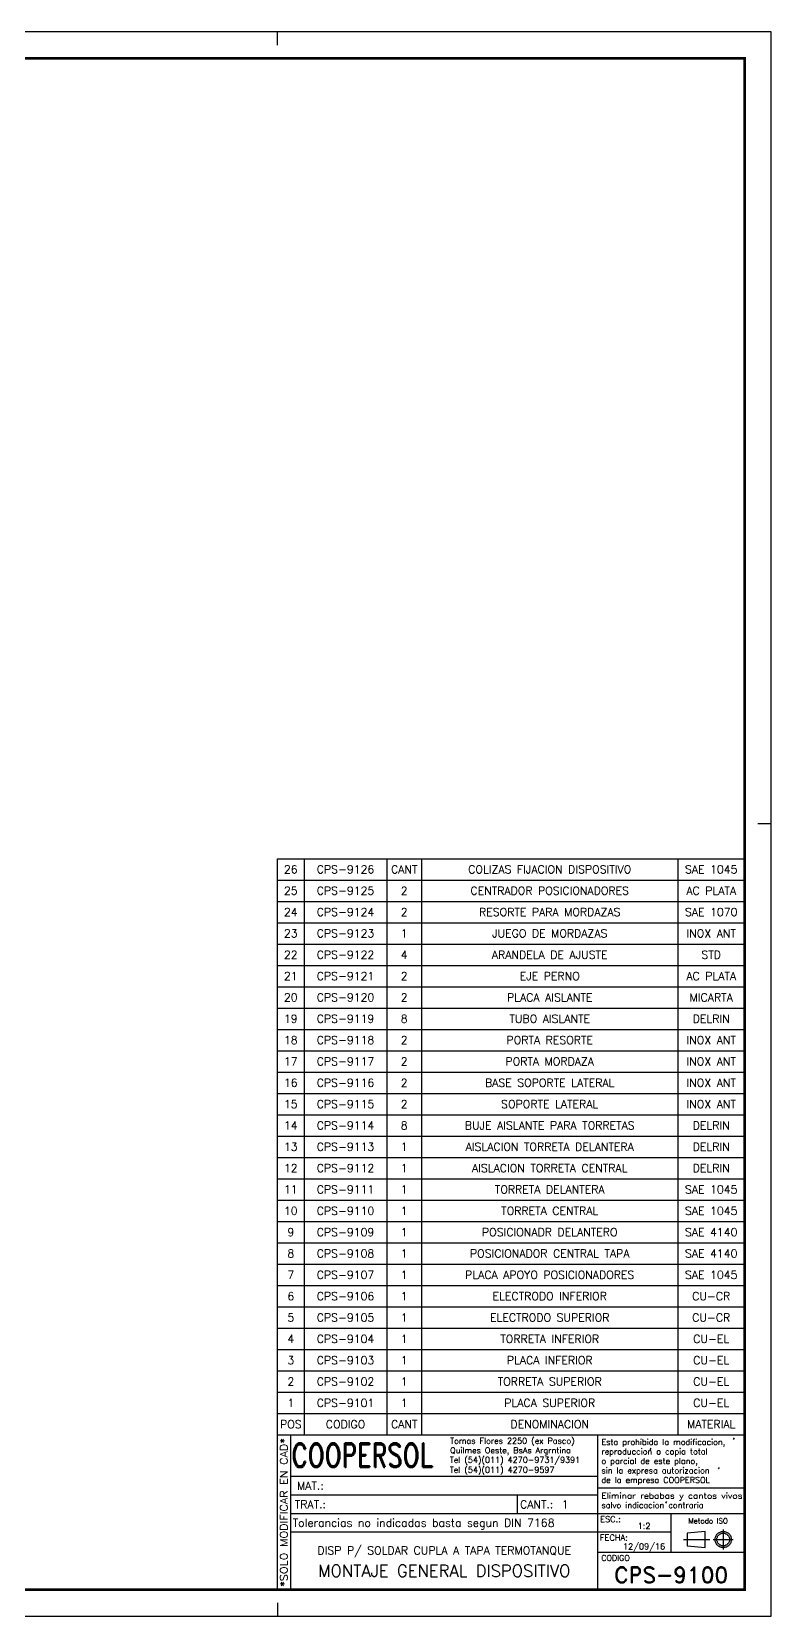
# Model space of a CAD drawing. Extents: x -21308 to -16735, y 11657 to 13517.
# Drawn here: x -17803 to -17249, y 11657 to 12845 of the extents above; entities that cross this region are included whole.
import ezdxf
from ezdxf.enums import TextEntityAlignment as Align

# ---------------------------------------------------------------- set-up
doc = ezdxf.new("R2010")
doc.units = 0
doc.header["$LTSCALE"] = 20
doc.header["$MEASUREMENT"] = 0
doc.linetypes.add('CENTER', pattern=[2, 1.25, -0.25, 0.25, -0.25])
doc.layers.get('0').update_dxf_attribs({"linetype": 'CONTINUOUS'})
doc.layers.add('1', color=1, linetype='CENTER')
doc.layers.add('FI', color=1, linetype='CONTINUOUS')
doc.styles.add('ROMAND', font='ROMAND')
doc.styles.add('ROMANS', font='ROMANS.SHX')

# ---------------------------------------------------------------- blocks, each defined once
blk = doc.blocks.new('A1G')
for p, q in [((656, 589), (656, 594)), ((656, 5), (656, 0))]:
    blk.add_line(p, q)
blk.add_lwpolyline([(0, 0), (841, 0), (841, 594), (0, 594)], close=True)
at = {"const_width": 1}
blk.add_lwpolyline([(25, 10), (831, 10), (831, 584), (25, 584)], close=True, dxfattribs=at)
blk.add_lwpolyline([(841, 297), (836, 297)])
blk = doc.blocks.new('COOPERSOLROT-02')
for p, q in [((0, 58), (175, 58)), ((0, 0), (0, 58)), ((5, 0), (5, 58)), ((120, 0), (120, 58)), ((175, 0), (175, 58)), ((5, 42.5), (120, 42.5)), ((120, 38.19), (175, 38.19)), ((5, 35.5), (120, 35.5)), ((89.89, 28.5), (89.89, 35.5)), ((5, 28.5), (175, 28.5)), ((147.5, 14), (147.5, 28.5)), ((147.5, 21.5), (5, 21.5)), ((120, 14), (175, 14)), ((0, 0), (175, 0))]:
    blk.add_line(p, q)
at = {"color": 1, "linetype": 'CENTER'}
blk.add_line((166.98, 22.51), (166.98, 15.06), dxfattribs=at)
for points in [[(152.09, 18.79), (161.93, 18.79)], [(163.26, 18.79), (170.71, 18.79)]]:
    blk.add_lwpolyline(points, dxfattribs=at)
at = {"layer": '1'}
for points in [[(170.85, 56.26), (171.21, 56.85)], [(139.66, 52.43), (140.02, 53.02)], [(165.28, 45.22), (165.64, 45.81)], [(145.46, 32.42), (145.82, 33.01)]]:
    blk.add_lwpolyline(points, dxfattribs=at)
blk.add_lwpolyline([(160.25, 18.79), (160.25, 21.83), (153.47, 21.16), (153.47, 16.41), (160.25, 15.74)], close=True, dxfattribs=at)
for radius in [3.05, 2.37]:
    blk.add_circle((166.98, 18.79), radius, dxfattribs=at)
at = {"style": 'ROMANS', "width": 0.996387}
blk.add_text('*SOLO MODIFICAR EN CAD*', height=2.7, rotation=90, dxfattribs=at).set_placement((3.77, 1.09), (3.77, 56.81), align=Align.FIT)
at = {"style": 'ROMAND', "width": 0.75}
blk.add_text('COOPERSOL', height=9, dxfattribs=at).set_placement((5.26, 45.85))
at = {"style": 'ROMANS'}
for s, p in [('MAT.:', (7.32, 37.47)), ('TRAT.:', (6.5, 30.47)), ('CANT.:', (90.89, 30.47)), ('Tolerancias no indicadas basta segun DIN 7168', (5.7, 23.56))]:
    blk.add_text(s, height=3, dxfattribs=at).set_placement(p)
for tag, height, style, p in [('CONJUNTO', 2.3, 'ROMANS', (62.5, 17.5)), ('SUBCONJUNTO', 3, 'ROMANS', (62.5, 11.5)), ('DENOMINACION', 4.5, 'ROMANS', (62.5, 4.75)), ('COD-PLA', 6, 'ROMAND', (147.5, 5.5))]:
    blk.add_attdef(tag, text='', height=height, dxfattribs=dict(style=style)).set_placement(p, align=Align.MIDDLE)
at = {"layer": '1', "style": 'ROMANS'}
for s, height, p in [('Tomas Flores 2250 (ex Pasco)', 2.2, (64.69, 54.68)), ('Esta prohibida la modificacion,', 2.2, (121.36, 54.23)), ('Tel (54)(011) 4270-9731/9391', 2.2, (64.55, 47.56)), ('Quilmes Oeste, BsAs Argrntina', 2.2, (64.69, 51.12)), ('o parcial de este plano,', 2.2, (121.36, 47.11)), ('reproduccion o copia total', 2.2, (121.36, 50.67)), ('Tel (54)(011) 4270-9597', 2.2, (64.55, 43.83)), ('sin la expresa autorizacion ', 2.2, (121.36, 43.55)), ('de la empresa COOPERSOL', 2.2, (121.36, 39.99)), ('salvo indicacion contraria', 2.2, (121.36, 30.54)), ('ESC.:', 2.25, (120.89, 25.29)), ('FECHA:', 2.25, (120.81, 18.36)), ('CODIGO', 2.16, (121.33, 10.78))]:
    blk.add_text(s, height=height, dxfattribs=at).set_placement(p)
at = {"layer": '1', "style": 'ROMANS', "width": 0.96139}
blk.add_text('Eliminar rebabas y cantos vivos', height=2.2, dxfattribs=at).set_placement((121.34, 34.1), (174.21, 34.1), align=Align.FIT)
at = {"layer": '1', "style": 'ROMANS'}
blk.add_text('Metodo ISO', height=1.948, dxfattribs=at).set_placement((161.34, 25.77), align=Align.MIDDLE)
for tag, p in [('MAT', (22.51, 37.47)), ('TRAT', (22.51, 30.47)), ('CANT', (106.49, 30.47))]:
    blk.add_attdef(tag, p, '', height=3, dxfattribs=at)
for tag, p in [('ESC', (137.33, 22.73)), ('FECHA', (137.33, 15.06))]:
    blk.add_attdef(tag, text='', height=2.25, dxfattribs=at).set_placement(p, align=Align.CENTER)
blk = doc.blocks.new('LISCONJ')
blk.add_line((0, 0), (0, 8))
at = {"layer": 'FI', "color": 7}
for p, q in [((0, 8), (175, 8)), ((10, 8), (10, 0)), ((41, 8), (41, 0)), ((54, 8), (54, 0)), ((150, 8), (150, 0))]:
    blk.add_line(p, q, dxfattribs=at)
at = {"style": 'ROMANS'}
for tag, p in [('POS', (5, 4)), ('CODIGO', (25.5, 4)), ('CANT', (47.5, 4)), ('DENOMINACION', (102, 4)), ('MATERIAL', (162.5, 4))]:
    blk.add_attdef(tag, text='', height=3, dxfattribs=at).set_placement(p, align=Align.MIDDLE)

msp = doc.modelspace()

# ---------------------------------------------------------------- block references
at = {"xscale": 2, "yscale": 2, "zscale": 2}
msp.add_blockref('A1G', (-18931.14979, 11656.97183), dxfattribs=at)
for p, values in [((-17619.14979, 12208.97183), {'DENOMINACION': 'COLIZAS FIJACION DISPOSITIVO', 'CODIGO': 'CPS-9126', 'CANT': 'CANT', 'POS': '26', 'MATERIAL': 'SAE 1045'}), ((-17619.14979, 12192.97183), {'DENOMINACION': 'CENTRADOR POSICIONADORES', 'CODIGO': 'CPS-9125', 'CANT': '2', 'POS': '25', 'MATERIAL': 'AC PLATA'}), ((-17619.14979, 12176.97183), {'DENOMINACION': 'RESORTE PARA MORDAZAS', 'CODIGO': 'CPS-9124', 'CANT': '2', 'POS': '24', 'MATERIAL': 'SAE 1070'}), ((-17619.14979, 12160.97183), {'DENOMINACION': 'JUEGO DE MORDAZAS', 'CODIGO': 'CPS-9123', 'CANT': '1', 'POS': '23', 'MATERIAL': 'INOX ANT'}), ((-17619.14979, 12144.97183), {'DENOMINACION': 'ARANDELA DE AJUSTE', 'CODIGO': 'CPS-9122', 'CANT': '4', 'POS': '22', 'MATERIAL': 'STD'}), ((-17619.14979, 12128.97183), {'DENOMINACION': 'EJE PERNO', 'CODIGO': 'CPS-9121', 'CANT': '2', 'POS': '21', 'MATERIAL': 'AC PLATA'}), ((-17619.14979, 12112.97183), {'DENOMINACION': 'PLACA AISLANTE', 'CODIGO': 'CPS-9120', 'CANT': '2', 'POS': '20', 'MATERIAL': 'MICARTA'}), ((-17619.14979, 12096.97183), {'DENOMINACION': 'TUBO AISLANTE', 'CODIGO': 'CPS-9119', 'CANT': '8', 'POS': '19', 'MATERIAL': 'DELRIN'}), ((-17619.14979, 12080.97183), {'DENOMINACION': 'PORTA RESORTE', 'CODIGO': 'CPS-9118', 'CANT': '2', 'POS': '18', 'MATERIAL': 'INOX ANT'}), ((-17619.14979, 12064.97183), {'DENOMINACION': 'PORTA MORDAZA', 'CODIGO': 'CPS-9117', 'CANT': '2', 'POS': '17', 'MATERIAL': 'INOX ANT'}), ((-17619.14979, 12048.97183), {'DENOMINACION': 'BASE SOPORTE LATERAL', 'CODIGO': 'CPS-9116', 'CANT': '2', 'POS': '16', 'MATERIAL': 'INOX ANT'}), ((-17619.14979, 12032.97183), {'DENOMINACION': 'SOPORTE LATERAL', 'CODIGO': 'CPS-9115', 'CANT': '2', 'POS': '15', 'MATERIAL': 'INOX ANT'}), ((-17619.14979, 12016.97183), {'DENOMINACION': 'BUJE AISLANTE PARA TORRETAS', 'CODIGO': 'CPS-9114', 'CANT': '8', 'POS': '14', 'MATERIAL': 'DELRIN'}), ((-17619.14979, 12000.97183), {'DENOMINACION': 'AISLACION TORRETA DELANTERA', 'CODIGO': 'CPS-9113', 'CANT': '1', 'POS': '13', 'MATERIAL': 'DELRIN'}), ((-17619.14979, 11984.97183), {'DENOMINACION': 'AISLACION TORRETA CENTRAL', 'CODIGO': 'CPS-9112', 'CANT': '1', 'POS': '12', 'MATERIAL': 'DELRIN'}), ((-17619.14979, 11968.97183), {'DENOMINACION': 'TORRETA DELANTERA', 'CODIGO': 'CPS-9111', 'CANT': '1', 'POS': '11', 'MATERIAL': 'SAE 1045'}), ((-17619.14979, 11952.97183), {'DENOMINACION': 'TORRETA CENTRAL', 'CODIGO': 'CPS-9110', 'CANT': '1', 'POS': '10', 'MATERIAL': 'SAE 1045'}), ((-17619.14979, 11936.97183), {'DENOMINACION': 'POSICIONADR DELANTERO', 'CODIGO': 'CPS-9109', 'CANT': '1', 'POS': '9', 'MATERIAL': 'SAE 4140'}), ((-17619.14979, 11920.97183), {'DENOMINACION': 'POSICIONADOR CENTRAL TAPA', 'CODIGO': 'CPS-9108', 'CANT': '1', 'POS': '8', 'MATERIAL': 'SAE 4140'}), ((-17619.14979, 11904.97183), {'DENOMINACION': 'PLACA APOYO POSICIONADORES', 'CODIGO': 'CPS-9107', 'CANT': '1', 'POS': '7', 'MATERIAL': 'SAE 1045'}), ((-17619.14979, 11888.97183), {'DENOMINACION': 'ELECTRODO INFERIOR', 'CODIGO': 'CPS-9106', 'CANT': '1', 'POS': '6', 'MATERIAL': 'CU-CR'}), ((-17619.14979, 11872.97183), {'DENOMINACION': 'ELECTRODO SUPERIOR', 'CODIGO': 'CPS-9105', 'CANT': '1', 'POS': '5', 'MATERIAL': 'CU-CR'}), ((-17619.14979, 11856.97183), {'DENOMINACION': 'TORRETA INFERIOR', 'CODIGO': 'CPS-9104', 'CANT': '1', 'POS': '4', 'MATERIAL': 'CU-EL'}), ((-17619.14979, 11840.97183), {'DENOMINACION': 'PLACA INFERIOR', 'CODIGO': 'CPS-9103', 'CANT': '1', 'POS': '3', 'MATERIAL': 'CU-EL'}), ((-17619.14979, 11824.97183), {'DENOMINACION': 'TORRETA SUPERIOR', 'CODIGO': 'CPS-9102', 'CANT': '1', 'POS': '2', 'MATERIAL': 'CU-EL'}), ((-17619.14979, 11808.97183), {'DENOMINACION': 'PLACA SUPERIOR', 'CODIGO': 'CPS-9101', 'CANT': '1', 'POS': '1', 'MATERIAL': 'CU-EL'}), ((-17619.14979, 11792.97183), {'DENOMINACION': 'DENOMINACION', 'CODIGO': 'CODIGO', 'CANT': 'CANT', 'POS': 'POS', 'MATERIAL': 'MATERIAL'})]:
    msp.add_blockref('LISCONJ', p, dxfattribs=at).add_auto_attribs(values)
ref = msp.add_blockref('COOPERSOLROT-02', (-17619.14979, 11676.97183), dxfattribs=dict(xscale=2, yscale=2, zscale=2))
ref.add_attrib('COD-PLA', 'CPS-9100', dxfattribs={"height": 12, "style": 'ROMAND'}).set_placement((-17324.14979, 11687.97183), align=Align.MIDDLE)
ref.add_attrib('FECHA', '12/09/16', dxfattribs={"layer": '1', "height": 4.5, "style": 'ROMANS'}).set_placement((-17344.48044, 11707.09383), align=Align.CENTER)
ref.add_attrib('ESC', '1:2', dxfattribs={"layer": '1', "height": 4.5, "style": 'ROMANS'}).set_placement((-17344.48044, 11722.42892), align=Align.CENTER)
ref.add_attrib('CANT', '1', (-17406.16861, 11737.90813), dxfattribs={"layer": '1', "height": 6, "style": 'ROMANS'})
ref.add_attrib('DENOMINACION', 'MONTAJE GENERAL DISPOSITIVO', dxfattribs={"height": 9, "style": 'ROMANS'}).set_placement((-17494.14979, 11691.04745), align=Align.MIDDLE)
ref.add_attrib('SUBCONJUNTO', 'DISP P/ SOLDAR CUPLA A TAPA TERMOTANQUE', dxfattribs={"height": 6, "style": 'ROMANS'}).set_placement((-17494.14979, 11705.92752), align=Align.MIDDLE)

doc.saveas('drawing.dxf')
